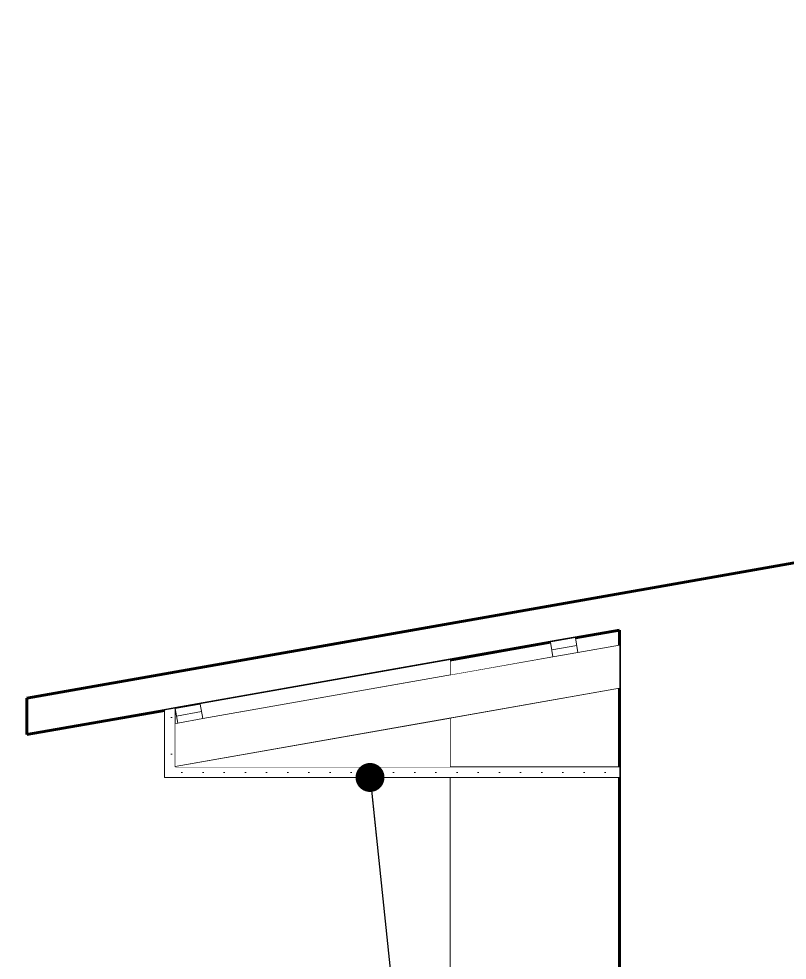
# Model space of a CAD drawing. Header units: metres. Extents: x 48 to 635, y -15 to 39.
# Drawn here: x 419.597 to 421.412, y -12.577 to -10.352 of the extents above; entities that cross this region are included whole.
import ezdxf

# ---------------------------------------------------------------- set-up
doc = ezdxf.new("R2010")
doc.units = ezdxf.units.M
doc.header["$MEASUREMENT"] = 0
doc.linetypes.add('Wipeout_Contour', pattern=[1, 0, -1])
for name, color, linetype in [('Annotation - Label', 7, 'Continuous'), ('Interior - Furniture', 7, 'Continuous'), ('Shell - Roof', 7, 'Continuous'), ('Site & Landscape - Terrain', 7, 'Continuous'), ('Structural - Bearing', 7, 'Continuous')]:
    doc.layers.add(name, color=color, linetype=linetype)
doc.dimstyles.new('GENERATED_STYLE__6', dxfattribs={"dimtxt": 0.18, "dimasz": 0.1368, "dimexe": 0.18, "dimexo": 0.0625, "dimgap": 0.09, "dimtad": 0, "dimtih": 1, "dimtoh": 1, "dimdec": 4, "dimzin": 0, "dimdsep": 46, "dimcen": 0.09, "dimadec": 0, "dimazin": 0, "dimtfac": 1, "dimtdec": 4, "dimtmove": 0, "dimatfit": 3, "dimldrblk": 'ARROWHEAD_11', "dimfxl": 1, "dimtolj": 1, "dimtzin": 0, "dimarcsym": 0})
pattern_1 = [(0, (362.45774, -14.60127), (0, 0.08660254), [0, -0.05]), (0, (362.48274, -14.557965), (0, 0.08660254), [0, -0.05])]
pattern_2 = [(10, (362.457736, -14.601266), (-0.007814168, 0.044316348), [])]

# ---------------------------------------------------------------- blocks, each defined once
blk = doc.blocks.new('ARROWHEAD_11')
at = {"color": 0, "linetype": 'Continuous', "lineweight": 0}
blk.add_line((0, 0), (-1, 0), dxfattribs=at)
at = {"color": 0, "linetype": 'Continuous', "lineweight": 0, "const_width": 0.25, "flags": 128}
blk.add_lwpolyline([(-0.125, 0, 1), (0.125, 0, 1)], format="xyb", close=True, dxfattribs=at)

msp = doc.modelspace()

# ---------------------------------------------------------------- wipeouts: each hides what was drawn before it
at = {"color": 254, "linetype": 'Wipeout_Contour', "lineweight": 0, "ltscale": 1683.63868}
msp.add_wipeout([(420.853, -11.8256), (420.6162, -11.8674), (420.6162, -11.9029), (420.8591, -11.8601)], dxfattribs=at).dxf.layer = 'Structural - Bearing'
at = {"color": 254, "linetype": 'Wipeout_Contour', "lineweight": 0, "ltscale": 1683.966011}
msp.add_wipeout([(420.6162, -12.0045), (420.6162, -12.12), (421.0162, -12.12), (421.0162, -11.9339)], dxfattribs=at).dxf.layer = 'Structural - Bearing'
at = {"color": 254, "linetype": 'Wipeout_Contour', "lineweight": 0, "ltscale": 1684.104914}
msp.add_wipeout([(420.6162, -12.145), (420.6162, -14.3355), (421.0162, -14.3355), (421.0162, -12.145)], dxfattribs=at).dxf.layer = 'Structural - Bearing'

# ---------------------------------------------------------------- next in the draw order: linework, layer by layer
at = {"layer": 'Structural - Bearing', "color": 251, "linetype": 'Continuous', "lineweight": 20, "true_color": 0x6a6a6a}
for p, q in [((420.6162, -11.9029), (420.6162, -11.8674)), ((420.6162, -12.12), (420.6162, -12.0045)), ((420.6162, -14.3355), (420.6162, -12.145))]:
    msp.add_line(p, q, dxfattribs=at)

# ---------------------------------------------------------------- next in the draw order: wipeouts: each hides what was drawn before it
at = {"color": 254, "linetype": 'Wipeout_Contour', "lineweight": 0, "ltscale": 2105.287158}
msp.add_wipeout([(420.853, -11.8256), (420.9121, -11.8152), (420.9182, -11.8497), (421.0162, -11.8324), (421.0162, -11.7968)], dxfattribs=at).dxf.layer = 'Structural - Bearing'

# ---------------------------------------------------------------- next in the draw order: wipeouts: each hides what was drawn before it
at = {"color": 254, "linetype": 'Wipeout_Contour', "lineweight": 0, "ltscale": 1685.815116}
msp.add_wipeout([(421.0162, -11.7968), (421.0162, -14.8013), (421.4662, -14.8013), (421.4662, -11.7175)], dxfattribs=at).dxf.layer = 'Structural - Bearing'

# ---------------------------------------------------------------- next in the draw order: linework, layer by layer
at = {"layer": 'Structural - Bearing', "color": 7, "linetype": 'Continuous', "lineweight": 60}
for p, q in [((421.0162, -11.7968), (421.0162, -12.12)), ((421.0162, -12.12), (421.0162, -12.145)), ((421.0162, -12.145), (421.0162, -14.8013))]:
    msp.add_line(p, q, dxfattribs=at)

# ---------------------------------------------------------------- next in the draw order: wipeouts: each hides what was drawn before it
at = {"color": 254, "linetype": 'Wipeout_Contour', "lineweight": 0, "ltscale": 2572.874289}
msp.add_wipeout([(428.7167, -10.3523), (419.6162, -11.9576), (419.6162, -12.0438), (428.7167, -10.4385), (437.6362, -12.0119), (437.6362, -11.9257)], dxfattribs=at).dxf.layer = 'Shell - Roof'
at = {"color": 254, "linetype": 'Wipeout_Contour', "lineweight": 0, "ltscale": 1682.667024}
msp.add_wipeout([(421.0162, -12.12), (419.9667, -12.12), (419.9667, -12.145), (421.0162, -12.145)], dxfattribs=at).dxf.layer = 'Site & Landscape - Terrain'

# ---------------------------------------------------------------- next in the draw order: hatches: boundary and pattern name
at = {"layer": 'Site & Landscape - Terrain', "linetype": 'Continuous', "lineweight": 15, "true_color": 0x93a0c6}
h = msp.add_hatch(dxfattribs=at)
h.set_pattern_fill('Plaster_0001', color=253, style=0, pattern_type=2)
h.set_pattern_definition(pattern_1)
h.paths.add_polyline_path([(421.0162, -12.12), (419.9667, -12.12), (419.9667, -12.145), (421.0162, -12.145)])

# ---------------------------------------------------------------- next in the draw order: linework, layer by layer
at = {"layer": 'Shell - Roof', "color": 7, "linetype": 'Continuous', "lineweight": 60}
for p, q in [((421.0162, -11.7968), (420.9121, -11.8152)), ((420.853, -11.8256), (419.9667, -11.982)), ((420.9121, -11.8152), (420.853, -11.8256)), ((419.6162, -11.9576), (419.6162, -12.0438)), ((419.9417, -11.9864), (419.6162, -12.0438)), ((419.9667, -11.982), (419.9417, -11.9864))]:
    msp.add_line(p, q, dxfattribs=at)
at = {"layer": 'Shell - Roof', "color": 7, "linetype": 'Continuous', "lineweight": 60, "flags": 128}
msp.add_lwpolyline([(437.6362, -11.9257), (428.7167, -10.3523), (419.6162, -11.9576)], dxfattribs=at)
at = {"layer": 'Site & Landscape - Terrain', "color": 55, "linetype": 'Continuous', "lineweight": 13, "true_color": 0xa2a233}
for p, q in [((421.0162, -12.12), (419.9667, -12.12)), ((421.0162, -12.145), (419.9667, -12.145))]:
    msp.add_line(p, q, dxfattribs=at)

# ---------------------------------------------------------------- next in the draw order: wipeouts: each hides what was drawn before it
at = {"color": 254, "linetype": 'Wipeout_Contour', "lineweight": 0, "ltscale": 1681.556396}
msp.add_wipeout([(419.9667, -12.0175), (419.9727, -12.0164), (419.9667, -11.982), (419.9667, -11.982)], dxfattribs=at).dxf.layer = 'Site & Landscape - Terrain'

# ---------------------------------------------------------------- next in the draw order: wipeouts: each hides what was drawn before it
at = {"color": 254, "linetype": 'Wipeout_Contour', "lineweight": 0, "ltscale": 1681.890918}
msp.add_wipeout([(420.6162, -12.0045), (419.9667, -12.119), (419.9667, -12.12), (420.6162, -12.12)], dxfattribs=at).dxf.layer = 'Site & Landscape - Terrain'

# ---------------------------------------------------------------- next in the draw order: wipeouts: each hides what was drawn before it
at = {"color": 254, "linetype": 'Wipeout_Contour', "lineweight": 0, "ltscale": 1681.958598}
msp.add_wipeout([(420.6162, -11.8674), (420.0258, -11.9716), (420.0318, -12.006), (420.6162, -11.9029)], dxfattribs=at).dxf.layer = 'Site & Landscape - Terrain'
at = {"color": 254, "linetype": 'Wipeout_Contour', "lineweight": 0, "ltscale": 1680.511711}
msp.add_wipeout([(419.9417, -11.9864), (419.9417, -12.145), (419.9667, -12.145), (419.9667, -11.982)], dxfattribs=at).dxf.layer = 'Site & Landscape - Terrain'

# ---------------------------------------------------------------- next in the draw order: hatches: boundary and pattern name
at = {"layer": 'Site & Landscape - Terrain', "linetype": 'Continuous', "lineweight": 15, "true_color": 0x93a0c6}
h = msp.add_hatch(dxfattribs=at)
h.set_pattern_fill('Plaster_0001', color=253, style=0, pattern_type=2)
h.set_pattern_definition(pattern_1)
h.paths.add_polyline_path([(419.9417, -11.9864), (419.9417, -12.145), (419.9667, -12.145), (419.9667, -11.982)])

# ---------------------------------------------------------------- next in the draw order: linework, layer by layer
at = {"layer": 'Site & Landscape - Terrain', "color": 55, "linetype": 'Continuous', "lineweight": 13, "true_color": 0xa2a233}
for p, q in [((419.9417, -11.9864), (419.9417, -12.145)), ((419.9667, -11.982), (419.9667, -12.12)), ((419.9667, -12.145), (419.9417, -12.145))]:
    msp.add_line(p, q, dxfattribs=at)

# ---------------------------------------------------------------- next in the draw order: wipeouts: each hides what was drawn before it
at = {"color": 254, "linetype": 'Wipeout_Contour', "lineweight": 0, "ltscale": 1682.648487}
msp.add_wipeout([(421.0162, -11.8324), (419.9667, -12.0175), (419.9667, -12.119), (421.0162, -11.9339)], dxfattribs=at).dxf.layer = 'Interior - Furniture'

# ---------------------------------------------------------------- next in the draw order: linework, layer by layer
at = {"layer": 'Interior - Furniture', "color": 134, "linetype": 'Continuous', "lineweight": 18}
for p, q in [((421.0162, -11.8324), (420.9182, -11.8497)), ((420.8591, -11.8601), (420.0318, -12.006)), ((419.9667, -12.119), (421.0162, -11.9339)), ((419.9727, -12.0164), (419.9667, -12.0175))]:
    msp.add_line(p, q, dxfattribs=at)

# ---------------------------------------------------------------- next in the draw order: leaders
at = {"layer": 'Annotation - Label', "color": 151, "linetype": 'Continuous', "lineweight": 20, "true_color": 0x80c2ff, "annotation_type": 0, "has_hookline": 1, "hookline_direction": 1, "text_width": 0.8172}
msp.add_leader([(420.427, -12.145), (420.5144, -12.9801), (420.5045, -12.9801)], dimstyle='GENERATED_STYLE__6', dxfattribs=at)

# ---------------------------------------------------------------- next in the draw order: wipeouts: each hides what was drawn before it
at = {"color": 254, "linetype": 'Wipeout_Contour', "lineweight": 0, "ltscale": 1684.208837}
msp.add_wipeout([(420.8591, -11.8601), (420.9182, -11.8497), (420.9121, -11.8152), (420.853, -11.8256)], dxfattribs=at).dxf.layer = 'Interior - Furniture'
at = {"color": 254, "linetype": 'Wipeout_Contour', "lineweight": 0, "ltscale": 1680.682663}
msp.add_wipeout([(419.9727, -12.0164), (420.0318, -12.006), (420.0258, -11.9715), (419.9667, -11.9819)], dxfattribs=at).dxf.layer = 'Interior - Furniture'

# ---------------------------------------------------------------- next in the draw order: hatches: boundary and pattern name
at = {"layer": 'Interior - Furniture', "linetype": 'Continuous', "lineweight": 13, "true_color": 0xbf927d}
h = msp.add_hatch(dxfattribs=at)
h.set_pattern_fill('Wood_0001', color=33, style=0, pattern_type=2)
h.set_pattern_definition(pattern_2)
h.paths.add_polyline_path([(420.8591, -11.8601), (420.9182, -11.8497), (420.9121, -11.8152), (420.853, -11.8256)])
h = msp.add_hatch(dxfattribs=at)
h.set_pattern_fill('Wood_0001', color=33, style=0, pattern_type=2)
h.set_pattern_definition(pattern_2)
h.paths.add_polyline_path([(419.9727, -12.0164), (420.0318, -12.006), (420.0258, -11.9715), (419.9667, -11.9819)])

# ---------------------------------------------------------------- next in the draw order: linework, layer by layer
at = {"layer": 'Interior - Furniture', "color": 104, "linetype": 'Continuous', "lineweight": 20, "true_color": 0x029e21}
for p, q in [((420.853, -11.8256), (420.8591, -11.8601)), ((420.9121, -11.8152), (420.9182, -11.8497)), ((420.9182, -11.8497), (420.8591, -11.8601)), ((420.0258, -11.9715), (419.9667, -11.9819)), ((419.9667, -11.9819), (419.9727, -12.0164)), ((420.0258, -11.9715), (420.0318, -12.006)), ((420.0318, -12.006), (419.9727, -12.0164))]:
    msp.add_line(p, q, dxfattribs=at)

doc.saveas('drawing.dxf')
